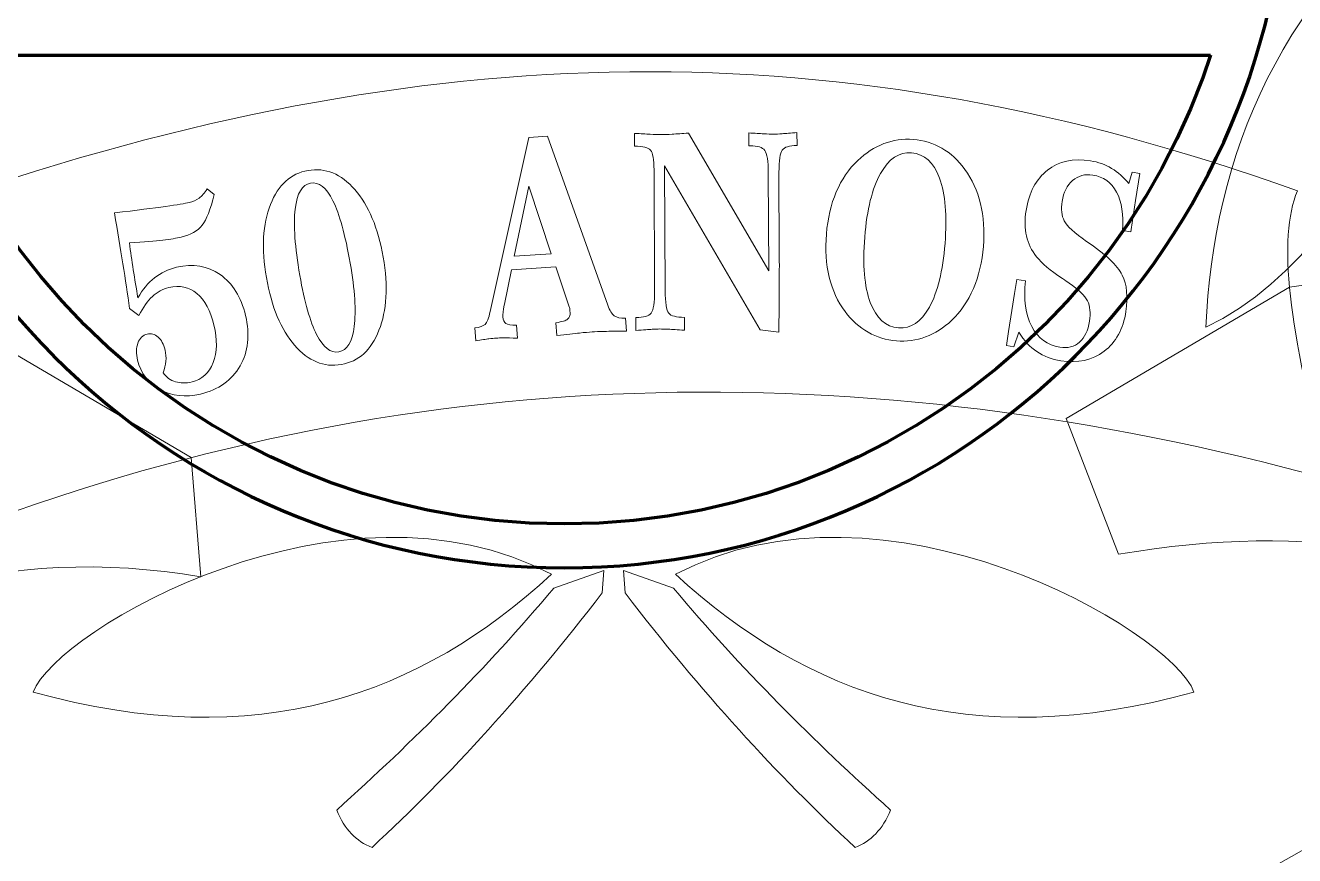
# Model space of a CAD drawing. Header units: millimetres. Extents: x -22.2 to 22.2, y -22.2 to 22.2.
# Drawn here: x -6.06 to 8.19, y -14.55 to -5.23 of the extents above; entities that cross this region are included whole.
import ezdxf

# ---------------------------------------------------------------- set-up
doc = ezdxf.new("R2010")
doc.units = ezdxf.units.MM
doc.header["$MEASUREMENT"] = 0
doc.layers.add('Camada 1', color=7, linetype='Continuous')

msp = doc.modelspace()

# ---------------------------------------------------------------- linework, layer by layer
at = {"layer": 'Camada 1', "lineweight": 9}
for points, knots in [([(0, 22.25), (12.2883, 22.25), (22.25, 12.2883), (22.25, 0), (22.25, 0), (22.25, -12.2883), (12.2883, -22.25), (0, -22.25), (0, -22.25), (-12.2883, -22.25), (-22.25, -12.2883), (-22.25, 0), (-22.25, 0), (-22.25, 12.2883), (-12.2883, 22.25), (0, 22.25)], [0, 0, 0, 0, 0.2, 0.2, 0.2, 0.2, 0.4, 0.4, 0.4, 0.4, 0.6, 0.6, 0.6, 0.6, 1, 1, 1, 1]), ([(0, 22.25), (12.2883, 22.25), (22.25, 12.2883), (22.25, 0), (22.25, 0), (22.25, -12.2883), (12.2883, -22.25), (0, -22.25), (0, -22.25), (-12.2883, -22.25), (-22.25, -12.2883), (-22.25, 0), (-22.25, 0), (-22.25, 12.2883), (-12.2883, 22.25), (0, 22.25)], [0, 0, 0, 0, 0.2, 0.2, 0.2, 0.2, 0.4, 0.4, 0.4, 0.4, 0.6, 0.6, 0.6, 0.6, 1, 1, 1, 1]), ([(0, 21.1375), (11.6739, 21.1375), (21.1375, 11.6739), (21.1375, 0), (21.1375, 0), (21.1375, -11.6739), (11.6739, -21.1375), (0, -21.1375), (0, -21.1375), (-11.6739, -21.1375), (-21.1375, -11.6739), (-21.1375, 0), (-21.1375, 0), (-21.1375, 11.6739), (-11.6739, 21.1375), (0, 21.1375)], [0, 0, 0, 0, 0.2, 0.2, 0.2, 0.2, 0.4, 0.4, 0.4, 0.4, 0.6, 0.6, 0.6, 0.6, 1, 1, 1, 1]), ([(0, 21.1375), (11.6739, 21.1375), (21.1375, 11.6739), (21.1375, 0), (21.1375, 0), (21.1375, -11.6739), (11.6739, -21.1375), (0, -21.1375), (0, -21.1375), (-11.6739, -21.1375), (-21.1375, -11.6739), (-21.1375, 0), (-21.1375, 0), (-21.1375, 11.6739), (-11.6739, 21.1375), (0, 21.1375)], [0, 0, 0, 0, 0.2, 0.2, 0.2, 0.2, 0.4, 0.4, 0.4, 0.4, 0.6, 0.6, 0.6, 0.6, 1, 1, 1, 1]), ([(0, 17.355), (9.5849, 17.355), (17.355, 9.5849), (17.355, 0), (17.355, 0), (17.355, -9.5849), (9.5849, -17.355), (0, -17.355), (0, -17.355), (-9.5849, -17.355), (-17.355, -9.5849), (-17.355, 0), (-17.355, 0), (-17.355, 9.5849), (-9.5849, 17.355), (0, 17.355)], [0, 0, 0, 0, 0.2, 0.2, 0.2, 0.2, 0.4, 0.4, 0.4, 0.4, 0.6, 0.6, 0.6, 0.6, 1, 1, 1, 1]), ([(0, 16.6875), (9.2162, 16.6875), (16.6875, 9.2162), (16.6875, 0), (16.6875, 0), (16.6875, -9.2162), (9.2162, -16.6875), (0, -16.6875), (0, -16.6875), (-9.2162, -16.6875), (-16.6875, -9.2162), (-16.6875, 0), (-16.6875, 0), (-16.6875, 9.2162), (-9.2162, 16.6875), (0, 16.6875)], [0, 0, 0, 0, 0.2, 0.2, 0.2, 0.2, 0.4, 0.4, 0.4, 0.4, 0.6, 0.6, 0.6, 0.6, 1, 1, 1, 1]), ([(10.016, -3.4453), (8.0192, -4.7926), (7.2787, -6.7234), (7.1981, -8.6171), (7.1981, -8.6171), (9.28, -7.6177), (10.2844, -4.0768), (10.016, -3.4453)], [0, 0, 0, 0, 0.3333333, 0.3333333, 0.3333333, 0.3333333, 1, 1, 1, 1]), ([(-6.9449, -7.1911), (-1.5646, -5.3338), (3.0804, -5.237), (8.2255, -7.084), (8.2255, -7.084), (8.0074, -7.6208), (8.1152, -8.6197), (8.5857, -10.3248), (8.5857, -10.3248), (3.3351, -8.8825), (-1.8213, -8.9823), (-6.8953, -10.9504), (-6.8953, -10.9504), (-6.615, -9.5236), (-6.6226, -8.2651), (-6.9449, -7.1911)], [0, 0, 0, 0, 0.2, 0.2, 0.2, 0.2, 0.4, 0.4, 0.4, 0.4, 0.6, 0.6, 0.6, 0.6, 1, 1, 1, 1]), ([(-0.405, -6.484), (-0.405, -6.484), (-0.1944, -6.4704), (-0.1944, -6.4704), (-0.1944, -6.4704), (-0.1944, -6.4704), (0.4826, -8.3696), (0.4826, -8.3696), (0.4826, -8.3696), (0.5044, -8.4284), (0.5286, -8.4676), (0.5554, -8.4875), (0.5554, -8.4875), (0.582, -8.5074), (0.6242, -8.5165), (0.6822, -8.5148), (0.6822, -8.5148), (0.6822, -8.5148), (0.6915, -8.6594), (0.6915, -8.6594), (0.6915, -8.6594), (0.585, -8.6602), (0.5033, -8.6612), (0.4458, -8.6628), (0.4458, -8.6628), (0.3886, -8.6644), (0.3414, -8.6665), (0.3048, -8.6688), (0.3048, -8.6688), (0.2688, -8.6712), (0.2222, -8.6752), (0.1641, -8.681), (0.1641, -8.681), (0.1064, -8.6868), (0.0209, -8.6964), (-0.0916, -8.7098), (-0.0916, -8.7098), (-0.0916, -8.7098), (-0.0998, -8.5651), (-0.0998, -8.5651), (-0.0998, -8.5651), (-0.0331, -8.5547), (0.0105, -8.5415), (0.0308, -8.5258), (0.0308, -8.5258), (0.0514, -8.5101), (0.0605, -8.4843), (0.0583, -8.4495), (0.0583, -8.4495), (0.057, -8.4294), (0.0557, -8.4151), (0.0543, -8.4068), (0.0543, -8.4068), (0.0529, -8.3983), (0.0513, -8.3916), (0.0494, -8.3866), (0.0494, -8.3866), (0.0494, -8.3866), (-0.1024, -7.9381), (-0.1024, -7.9381), (-0.1024, -7.9381), (-0.1024, -7.9381), (-0.5983, -7.97), (-0.5983, -7.97), (-0.5983, -7.97), (-0.5983, -7.97), (-0.6787, -8.3582), (-0.6787, -8.3582), (-0.6787, -8.3582), (-0.6787, -8.3582), (-0.6805, -8.3686), (-0.6805, -8.3686), (-0.6805, -8.3686), (-0.6922, -8.4298), (-0.6974, -8.4737), (-0.6956, -8.501), (-0.6956, -8.501), (-0.6933, -8.5358), (-0.6818, -8.5598), (-0.6613, -8.5734), (-0.6613, -8.5734), (-0.6412, -8.5865), (-0.6019, -8.5933), (-0.5438, -8.5937), (-0.5438, -8.5937), (-0.5438, -8.5937), (-0.5332, -8.7382), (-0.5332, -8.7382), (-0.5332, -8.7382), (-0.6008, -8.7364), (-0.6521, -8.7356), (-0.6865, -8.7357), (-0.6865, -8.7357), (-0.7214, -8.7358), (-0.7498, -8.7366), (-0.7717, -8.738), (-0.7717, -8.738), (-0.7928, -8.7394), (-0.8199, -8.7421), (-0.8533, -8.7464), (-0.8533, -8.7464), (-0.8866, -8.7507), (-0.9358, -8.758), (-1.0009, -8.7683), (-1.0009, -8.7683), (-1.0009, -8.7683), (-1.0102, -8.6237), (-1.0102, -8.6237), (-1.0102, -8.6237), (-0.9564, -8.6181), (-0.9188, -8.6048), (-0.8966, -8.5835), (-0.8966, -8.5835), (-0.8743, -8.5619), (-0.8554, -8.5139), (-0.839, -8.4392), (-0.839, -8.4392), (-0.839, -8.4392), (-0.405, -6.484), (-0.405, -6.484)], [0, 0, 0, 0, 0.0322581, 0.0322581, 0.0322581, 0.0322581, 0.0645161, 0.0645161, 0.0645161, 0.0645161, 0.0967742, 0.0967742, 0.0967742, 0.0967742, 0.1290323, 0.1290323, 0.1290323, 0.1290323, 0.1612903, 0.1612903, 0.1612903, 0.1612903, 0.1935484, 0.1935484, 0.1935484, 0.1935484, 0.2258065, 0.2258065, 0.2258065, 0.2258065, 0.2580645, 0.2580645, 0.2580645, 0.2580645, 0.2903226, 0.2903226, 0.2903226, 0.2903226, 0.3225806, 0.3225806, 0.3225806, 0.3225806, 0.3548387, 0.3548387, 0.3548387, 0.3548387, 0.3870968, 0.3870968, 0.3870968, 0.3870968, 0.4193548, 0.4193548, 0.4193548, 0.4193548, 0.4516129, 0.4516129, 0.4516129, 0.4516129, 0.483871, 0.483871, 0.483871, 0.483871, 0.516129, 0.516129, 0.516129, 0.516129, 0.5483871, 0.5483871, 0.5483871, 0.5483871, 0.5806452, 0.5806452, 0.5806452, 0.5806452, 0.6129032, 0.6129032, 0.6129032, 0.6129032, 0.6451613, 0.6451613, 0.6451613, 0.6451613, 0.6774194, 0.6774194, 0.6774194, 0.6774194, 0.7096774, 0.7096774, 0.7096774, 0.7096774, 0.7419355, 0.7419355, 0.7419355, 0.7419355, 0.7741935, 0.7741935, 0.7741935, 0.7741935, 0.8064516, 0.8064516, 0.8064516, 0.8064516, 0.8387097, 0.8387097, 0.8387097, 0.8387097, 0.8709677, 0.8709677, 0.8709677, 0.8709677, 0.9032258, 0.9032258, 0.9032258, 0.9032258, 0.9354839, 0.9354839, 0.9354839, 0.9354839, 1, 1, 1, 1]), ([(0.7827, -6.4388), (0.8522, -6.4436), (0.9102, -6.4469), (0.9574, -6.4493), (0.9574, -6.4493), (1.0041, -6.4517), (1.0445, -6.4531), (1.0781, -6.4529), (1.0781, -6.4529), (1.1142, -6.4528), (1.1569, -6.4511), (1.2065, -6.4482), (1.2065, -6.4482), (1.256, -6.4454), (1.3171, -6.4417), (1.3891, -6.4362), (1.3891, -6.4362), (1.3891, -6.4362), (2.2892, -7.9832), (2.2892, -7.9832), (2.2892, -7.9832), (2.2892, -7.9832), (2.2845, -6.8831), (2.2845, -6.8831), (2.2845, -6.8831), (2.284, -6.7495), (2.2708, -6.6653), (2.2447, -6.6304), (2.2447, -6.6304), (2.2189, -6.5951), (2.1637, -6.5779), (2.0789, -6.5782), (2.0789, -6.5782), (2.0789, -6.5782), (2.065, -6.5783), (2.065, -6.5783), (2.065, -6.5783), (2.065, -6.5783), (2.0644, -6.4334), (2.0644, -6.4334), (2.0644, -6.4334), (2.1331, -6.4382), (2.1891, -6.4415), (2.2331, -6.4439), (2.2331, -6.4439), (2.2767, -6.4463), (2.3143, -6.4478), (2.3455, -6.4476), (2.3455, -6.4476), (2.3691, -6.4475), (2.4006, -6.4458), (2.441, -6.4431), (2.441, -6.4431), (2.4809, -6.4403), (2.5362, -6.4365), (2.6064, -6.4311), (2.6064, -6.4311), (2.6064, -6.4311), (2.6071, -6.576), (2.6071, -6.576), (2.6071, -6.576), (2.5219, -6.5764), (2.4668, -6.5931), (2.4414, -6.6265), (2.4414, -6.6265), (2.4164, -6.6595), (2.4039, -6.7433), (2.4044, -6.8779), (2.4044, -6.8779), (2.4044, -6.8779), (2.4082, -7.7798), (2.4082, -7.7798), (2.4082, -7.7798), (2.4087, -7.903), (2.4086, -8.0407), (2.4076, -8.1924), (2.4076, -8.1924), (2.4066, -8.3444), (2.4048, -8.5032), (2.4028, -8.6702), (2.4028, -8.6702), (2.4028, -8.6702), (2.1928, -8.6464), (2.1928, -8.6464), (2.1928, -8.6464), (2.1928, -8.6464), (1.1208, -6.8037), (1.1208, -6.8037), (1.1208, -6.8037), (1.1208, -6.8037), (1.1267, -8.2035), (1.1267, -8.2035), (1.1267, -8.2035), (1.1273, -8.3411), (1.1405, -8.4258), (1.1658, -8.4576), (1.1658, -8.4576), (1.1915, -8.4899), (1.2507, -8.5055), (1.3439, -8.5051), (1.3439, -8.5051), (1.3439, -8.5051), (1.3444, -8.6501), (1.3444, -8.6501), (1.3444, -8.6501), (1.2633, -8.6443), (1.2025, -8.6404), (1.1617, -8.6384), (1.1617, -8.6384), (1.121, -8.6366), (1.0886, -8.6357), (1.0646, -8.6358), (1.0646, -8.6358), (1.0442, -8.6359), (1.0162, -8.6369), (0.9802, -8.6392), (0.9802, -8.6392), (0.9442, -8.6414), (0.8835, -8.6458), (0.7976, -8.6524), (0.7976, -8.6524), (0.7976, -8.6524), (0.797, -8.5074), (0.797, -8.5074), (0.797, -8.5074), (0.8865, -8.5071), (0.944, -8.4904), (0.9694, -8.4569), (0.9694, -8.4569), (0.995, -8.4239), (1.0073, -8.3395), (1.0068, -8.2039), (1.0068, -8.2039), (1.0068, -8.2039), (1.0011, -6.8505), (1.0011, -6.8505), (1.0011, -6.8505), (1.0006, -6.7323), (0.9879, -6.6578), (0.9625, -6.6281), (0.9625, -6.6281), (0.9376, -6.5979), (0.8777, -6.5833), (0.7833, -6.5837), (0.7833, -6.5837), (0.7833, -6.5837), (0.7827, -6.4388), (0.7827, -6.4388)], [0, 0, 0, 0, 0.0263158, 0.0263158, 0.0263158, 0.0263158, 0.0526316, 0.0526316, 0.0526316, 0.0526316, 0.0789474, 0.0789474, 0.0789474, 0.0789474, 0.1052632, 0.1052632, 0.1052632, 0.1052632, 0.1315789, 0.1315789, 0.1315789, 0.1315789, 0.1578947, 0.1578947, 0.1578947, 0.1578947, 0.1842105, 0.1842105, 0.1842105, 0.1842105, 0.2105263, 0.2105263, 0.2105263, 0.2105263, 0.2368421, 0.2368421, 0.2368421, 0.2368421, 0.2631579, 0.2631579, 0.2631579, 0.2631579, 0.2894737, 0.2894737, 0.2894737, 0.2894737, 0.3157895, 0.3157895, 0.3157895, 0.3157895, 0.3421053, 0.3421053, 0.3421053, 0.3421053, 0.3684211, 0.3684211, 0.3684211, 0.3684211, 0.3947368, 0.3947368, 0.3947368, 0.3947368, 0.4210526, 0.4210526, 0.4210526, 0.4210526, 0.4473684, 0.4473684, 0.4473684, 0.4473684, 0.4736842, 0.4736842, 0.4736842, 0.4736842, 0.5, 0.5, 0.5, 0.5, 0.5263158, 0.5263158, 0.5263158, 0.5263158, 0.5526316, 0.5526316, 0.5526316, 0.5526316, 0.5789474, 0.5789474, 0.5789474, 0.5789474, 0.6052632, 0.6052632, 0.6052632, 0.6052632, 0.6315789, 0.6315789, 0.6315789, 0.6315789, 0.6578947, 0.6578947, 0.6578947, 0.6578947, 0.6842105, 0.6842105, 0.6842105, 0.6842105, 0.7105263, 0.7105263, 0.7105263, 0.7105263, 0.7368421, 0.7368421, 0.7368421, 0.7368421, 0.7631579, 0.7631579, 0.7631579, 0.7631579, 0.7894737, 0.7894737, 0.7894737, 0.7894737, 0.8157895, 0.8157895, 0.8157895, 0.8157895, 0.8421053, 0.8421053, 0.8421053, 0.8421053, 0.8684211, 0.8684211, 0.8684211, 0.8684211, 0.8947368, 0.8947368, 0.8947368, 0.8947368, 0.9210526, 0.9210526, 0.9210526, 0.9210526, 0.9473684, 0.9473684, 0.9473684, 0.9473684, 1, 1, 1, 1]), ([(3.9124, -6.5083), (4.0291, -6.5175), (4.1361, -6.5498), (4.2328, -6.6054), (4.2328, -6.6054), (4.3294, -6.661), (4.4158, -6.74), (4.4921, -6.8431), (4.4921, -6.8431), (4.5743, -6.9542), (4.6327, -7.0825), (4.668, -7.2286), (4.668, -7.2286), (4.7029, -7.3742), (4.7134, -7.5348), (4.6996, -7.7095), (4.6996, -7.7095), (4.6858, -7.8816), (4.6485, -8.0389), (4.5879, -8.1805), (4.5879, -8.1805), (4.5273, -8.3221), (4.4465, -8.4415), (4.3445, -8.538), (4.3445, -8.538), (4.2548, -8.6226), (4.1571, -8.6844), (4.0513, -8.7239), (4.0513, -8.7239), (3.9455, -8.7635), (3.8364, -8.7785), (3.7244, -8.7696), (3.7244, -8.7696), (3.6093, -8.7605), (3.5027, -8.7282), (3.4053, -8.6725), (3.4053, -8.6725), (3.3079, -8.6168), (3.2218, -8.5394), (3.1467, -8.4396), (3.1467, -8.4396), (3.0637, -8.3294), (3.0045, -8.2009), (2.9693, -8.0538), (2.9693, -8.0538), (2.9341, -7.9072), (2.9233, -7.7454), (2.9373, -7.5693), (2.9373, -7.5693), (2.951, -7.3956), (2.9881, -7.2377), (3.0478, -7.0971), (3.0478, -7.0971), (3.1075, -6.9566), (3.1879, -6.8387), (3.2884, -6.7441), (3.2884, -6.7441), (3.3791, -6.6576), (3.4773, -6.5942), (3.5822, -6.5546), (3.5822, -6.5546), (3.6873, -6.5145), (3.7972, -6.4991), (3.9124, -6.5083)], [0, 0, 0, 0, 0.0588235, 0.0588235, 0.0588235, 0.0588235, 0.1176471, 0.1176471, 0.1176471, 0.1176471, 0.1764706, 0.1764706, 0.1764706, 0.1764706, 0.2352941, 0.2352941, 0.2352941, 0.2352941, 0.2941176, 0.2941176, 0.2941176, 0.2941176, 0.3529412, 0.3529412, 0.3529412, 0.3529412, 0.4117647, 0.4117647, 0.4117647, 0.4117647, 0.4705882, 0.4705882, 0.4705882, 0.4705882, 0.5294118, 0.5294118, 0.5294118, 0.5294118, 0.5882353, 0.5882353, 0.5882353, 0.5882353, 0.6470588, 0.6470588, 0.6470588, 0.6470588, 0.7058824, 0.7058824, 0.7058824, 0.7058824, 0.7647059, 0.7647059, 0.7647059, 0.7647059, 0.8235294, 0.8235294, 0.8235294, 0.8235294, 0.8823529, 0.8823529, 0.8823529, 0.8823529, 1, 1, 1, 1]), ([(3.8924, -6.6582), (3.7534, -6.6471), (3.6373, -6.7244), (3.5443, -6.8907), (3.5443, -6.8907), (3.4512, -7.0571), (3.3922, -7.2947), (3.3677, -7.6036), (3.3677, -7.6036), (3.3429, -7.915), (3.3635, -8.1594), (3.43, -8.3379), (3.43, -8.3379), (3.4964, -8.5163), (3.602, -8.6114), (3.7465, -8.6229), (3.7465, -8.6229), (3.8857, -8.634), (4.0014, -8.556), (4.0937, -8.3891), (4.0937, -8.3891), (4.1859, -8.2223), (4.2445, -7.9847), (4.2691, -7.6753), (4.2691, -7.6753), (4.2939, -7.3643), (4.2732, -7.12), (4.2072, -6.942), (4.2072, -6.942), (4.1411, -6.764), (4.0364, -6.6696), (3.8924, -6.6582)], [0, 0, 0, 0, 0.1111111, 0.1111111, 0.1111111, 0.1111111, 0.2222222, 0.2222222, 0.2222222, 0.2222222, 0.3333333, 0.3333333, 0.3333333, 0.3333333, 0.4444444, 0.4444444, 0.4444444, 0.4444444, 0.5555556, 0.5555556, 0.5555556, 0.5555556, 0.6666667, 0.6666667, 0.6666667, 0.6666667, 0.7777778, 0.7777778, 0.7777778, 0.7777778, 1, 1, 1, 1]), ([(-2.8838, -6.8559), (-2.6876, -6.8218), (-2.5121, -6.8934), (-2.3574, -7.071), (-2.3574, -7.071), (-2.2028, -7.2481), (-2.0973, -7.5009), (-2.0401, -7.8295), (-2.0401, -7.8295), (-1.9835, -8.155), (-1.9992, -8.4289), (-2.0872, -8.6508), (-2.0872, -8.6508), (-2.1747, -8.8731), (-2.3156, -9.0008), (-2.5098, -9.0346), (-2.5098, -9.0346), (-2.7052, -9.0685), (-2.88, -8.9967), (-3.0342, -8.819), (-3.0342, -8.819), (-3.1884, -8.6419), (-3.2943, -8.3882), (-3.3517, -8.0575), (-3.3517, -8.0575), (-3.4083, -7.7319), (-3.3928, -7.4592), (-3.3056, -7.238), (-3.3056, -7.238), (-3.2186, -7.0169), (-3.078, -6.8897), (-2.8838, -6.8559)], [0, 0, 0, 0, 0.1111111, 0.1111111, 0.1111111, 0.1111111, 0.2222222, 0.2222222, 0.2222222, 0.2222222, 0.3333333, 0.3333333, 0.3333333, 0.3333333, 0.4444444, 0.4444444, 0.4444444, 0.4444444, 0.5555556, 0.5555556, 0.5555556, 0.5555556, 0.6666667, 0.6666667, 0.6666667, 0.6666667, 0.7777778, 0.7777778, 0.7777778, 0.7777778, 1, 1, 1, 1]), ([(6.3315, -7.0038), (6.3315, -7.0038), (6.3703, -6.8761), (6.3703, -6.8761), (6.3703, -6.8761), (6.3703, -6.8761), (6.4557, -6.8894), (6.4557, -6.8894), (6.4557, -6.8894), (6.4557, -6.8894), (6.4088, -7.1915), (6.4088, -7.1915), (6.4088, -7.1915), (6.4088, -7.1915), (6.3739, -7.4165), (6.3739, -7.4165), (6.3739, -7.4165), (6.3739, -7.4165), (6.3541, -7.5445), (6.3541, -7.5445), (6.3541, -7.5445), (6.3541, -7.5445), (6.2617, -7.5301), (6.2617, -7.5301), (6.2617, -7.5301), (6.2766, -7.3525), (6.2544, -7.2087), (6.1957, -7.0993), (6.1957, -7.0993), (6.1367, -6.9897), (6.0478, -6.926), (5.9289, -6.9075), (5.9289, -6.9075), (5.8408, -6.8939), (5.7652, -6.9145), (5.7021, -6.9686), (5.7021, -6.9686), (5.6392, -7.0227), (5.5999, -7.1009), (5.584, -7.2035), (5.584, -7.2035), (5.5705, -7.2908), (5.5786, -7.3639), (5.6084, -7.4221), (5.6084, -7.4221), (5.6378, -7.4807), (5.7218, -7.5572), (5.8596, -7.6519), (5.8596, -7.6519), (6.072, -7.7955), (6.205, -7.9217), (6.2581, -8.0298), (6.2581, -8.0298), (6.3117, -8.1384), (6.3258, -8.2743), (6.3004, -8.4378), (6.3004, -8.4378), (6.2696, -8.6363), (6.1882, -8.7859), (6.0561, -8.8861), (6.0561, -8.8861), (5.924, -8.9868), (5.7616, -9.0219), (5.5688, -8.992), (5.5688, -8.992), (5.468, -8.9763), (5.3787, -8.9422), (5.3018, -8.8902), (5.3018, -8.8902), (5.2245, -8.8383), (5.1565, -8.7658), (5.0973, -8.6729), (5.0973, -8.6729), (5.0973, -8.6729), (5.0422, -8.8349), (5.0422, -8.8349), (5.0422, -8.8349), (5.0422, -8.8349), (4.9593, -8.8221), (4.9593, -8.8221), (4.9593, -8.8221), (4.9593, -8.8221), (4.9837, -8.664), (4.9837, -8.664), (4.9837, -8.664), (4.9837, -8.664), (5.0202, -8.4291), (5.0202, -8.4291), (5.0202, -8.4291), (5.0202, -8.4291), (5.0499, -8.2371), (5.0499, -8.2371), (5.0499, -8.2371), (5.0499, -8.2371), (5.0744, -8.0793), (5.0744, -8.0793), (5.0744, -8.0793), (5.0744, -8.0793), (5.1715, -8.0943), (5.1715, -8.0943), (5.1715, -8.0943), (5.15, -8.3035), (5.174, -8.4747), (5.2436, -8.6083), (5.2436, -8.6083), (5.3128, -8.7411), (5.4177, -8.8188), (5.5583, -8.8406), (5.5583, -8.8406), (5.6468, -8.8543), (5.7206, -8.8351), (5.7796, -8.7834), (5.7796, -8.7834), (5.8386, -8.7317), (5.8762, -8.6533), (5.8924, -8.5492), (5.8924, -8.5492), (5.9067, -8.4568), (5.8987, -8.3807), (5.8681, -8.3198), (5.8681, -8.3198), (5.8373, -8.2594), (5.7689, -8.1926), (5.6624, -8.1199), (5.6624, -8.1199), (5.6459, -8.1085), (5.6211, -8.0912), (5.5874, -8.0687), (5.5874, -8.0687), (5.4498, -7.9778), (5.3535, -7.8968), (5.2981, -7.8263), (5.2981, -7.8263), (5.2406, -7.7535), (5.2027, -7.6748), (5.1837, -7.5906), (5.1837, -7.5906), (5.1648, -7.5066), (5.1635, -7.4113), (5.1799, -7.3051), (5.1799, -7.3051), (5.2113, -7.103), (5.2913, -6.9522), (5.4195, -6.8525), (5.4195, -6.8525), (5.548, -6.7523), (5.7092, -6.7175), (5.9027, -6.7475), (5.9027, -6.7475), (5.9893, -6.7609), (6.0686, -6.7893), (6.1404, -6.8322), (6.1404, -6.8322), (6.2123, -6.8751), (6.2762, -6.9323), (6.3315, -7.0038)], [0, 0, 0, 0, 0.025, 0.025, 0.025, 0.025, 0.05, 0.05, 0.05, 0.05, 0.075, 0.075, 0.075, 0.075, 0.1, 0.1, 0.1, 0.1, 0.125, 0.125, 0.125, 0.125, 0.15, 0.15, 0.15, 0.15, 0.175, 0.175, 0.175, 0.175, 0.2, 0.2, 0.2, 0.2, 0.225, 0.225, 0.225, 0.225, 0.25, 0.25, 0.25, 0.25, 0.275, 0.275, 0.275, 0.275, 0.3, 0.3, 0.3, 0.3, 0.325, 0.325, 0.325, 0.325, 0.35, 0.35, 0.35, 0.35, 0.375, 0.375, 0.375, 0.375, 0.4, 0.4, 0.4, 0.4, 0.425, 0.425, 0.425, 0.425, 0.45, 0.45, 0.45, 0.45, 0.475, 0.475, 0.475, 0.475, 0.5, 0.5, 0.5, 0.5, 0.525, 0.525, 0.525, 0.525, 0.55, 0.55, 0.55, 0.55, 0.575, 0.575, 0.575, 0.575, 0.6, 0.6, 0.6, 0.6, 0.625, 0.625, 0.625, 0.625, 0.65, 0.65, 0.65, 0.65, 0.675, 0.675, 0.675, 0.675, 0.7, 0.7, 0.7, 0.7, 0.725, 0.725, 0.725, 0.725, 0.75, 0.75, 0.75, 0.75, 0.775, 0.775, 0.775, 0.775, 0.8, 0.8, 0.8, 0.8, 0.825, 0.825, 0.825, 0.825, 0.85, 0.85, 0.85, 0.85, 0.875, 0.875, 0.875, 0.875, 0.9, 0.9, 0.9, 0.9, 0.925, 0.925, 0.925, 0.925, 0.95, 0.95, 0.95, 0.95, 1, 1, 1, 1]), ([(-2.8566, -6.9982), (-2.9504, -7.0145), (-3.0078, -7.1116), (-3.0283, -7.2894), (-3.0283, -7.2894), (-3.0489, -7.4672), (-3.0314, -7.715), (-2.9761, -8.0333), (-2.9761, -8.0333), (-2.9239, -8.333), (-2.861, -8.5553), (-2.7872, -8.6994), (-2.7872, -8.6994), (-2.7133, -8.8441), (-2.6299, -8.9084), (-2.537, -8.8922), (-2.537, -8.8922), (-2.4449, -8.8762), (-2.3875, -8.7812), (-2.3653, -8.6078), (-2.3653, -8.6078), (-2.3431, -8.4344), (-2.3583, -8.1977), (-2.4106, -7.897), (-2.4106, -7.897), (-2.4662, -7.5775), (-2.5308, -7.3437), (-2.6043, -7.1958), (-2.6043, -7.1958), (-2.678, -7.0475), (-2.7621, -6.9817), (-2.8566, -6.9982)], [0, 0, 0, 0, 0.1111111, 0.1111111, 0.1111111, 0.1111111, 0.2222222, 0.2222222, 0.2222222, 0.2222222, 0.3333333, 0.3333333, 0.3333333, 0.3333333, 0.4444444, 0.4444444, 0.4444444, 0.4444444, 0.5555556, 0.5555556, 0.5555556, 0.5555556, 0.6666667, 0.6666667, 0.6666667, 0.6666667, 0.7777778, 0.7777778, 0.7777778, 0.7777778, 1, 1, 1, 1]), ([(-4.0152, -7.0628), (-4.0152, -7.0628), (-3.9364, -7.1264), (-3.9364, -7.1264), (-3.9364, -7.1264), (-3.9785, -7.2928), (-4.0243, -7.4078), (-4.0729, -7.4712), (-4.0729, -7.4712), (-4.1221, -7.534), (-4.201, -7.5787), (-4.3102, -7.6048), (-4.3102, -7.6048), (-4.3604, -7.6168), (-4.4285, -7.6277), (-4.5142, -7.637), (-4.5142, -7.637), (-4.5999, -7.6469), (-4.7251, -7.6576), (-4.8902, -7.6699), (-4.8902, -7.6699), (-4.8765, -7.7676), (-4.862, -7.8682), (-4.8464, -7.9717), (-4.8464, -7.9717), (-4.8308, -8.0747), (-4.8133, -8.1794), (-4.7944, -8.2863), (-4.7944, -8.2863), (-4.7425, -8.1937), (-4.6811, -8.1188), (-4.6094, -8.0621), (-4.6094, -8.0621), (-4.5375, -8.0054), (-4.4545, -7.9655), (-4.3593, -7.9428), (-4.3593, -7.9428), (-4.1753, -7.899), (-4.013, -7.9265), (-3.8715, -8.0247), (-3.8715, -8.0247), (-3.7306, -8.1233), (-3.6353, -8.2765), (-3.5857, -8.4849), (-3.5857, -8.4849), (-3.5344, -8.7008), (-3.5548, -8.889), (-3.6474, -9.0505), (-3.6474, -9.0505), (-3.7396, -9.212), (-3.8885, -9.3172), (-4.0934, -9.366), (-4.0934, -9.366), (-4.2622, -9.4062), (-4.4129, -9.3892), (-4.5459, -9.3159), (-4.5459, -9.3159), (-4.679, -9.2423), (-4.7632, -9.1319), (-4.7981, -8.9855), (-4.7981, -8.9855), (-4.8155, -8.9124), (-4.8143, -8.8484), (-4.7944, -8.7935), (-4.7944, -8.7935), (-4.7743, -8.7384), (-4.7406, -8.7056), (-4.6924, -8.6941), (-4.6924, -8.6941), (-4.6469, -8.6833), (-4.6057, -8.694), (-4.5683, -8.7264), (-4.5683, -8.7264), (-4.5315, -8.7588), (-4.5051, -8.8075), (-4.4897, -8.8718), (-4.4897, -8.8718), (-4.4797, -8.9139), (-4.4766, -8.956), (-4.4803, -8.998), (-4.4803, -8.998), (-4.4842, -9.0402), (-4.4948, -9.0838), (-4.5123, -9.1292), (-4.5123, -9.1292), (-4.4747, -9.1783), (-4.4282, -9.2112), (-4.3723, -9.2285), (-4.3723, -9.2285), (-4.3166, -9.2454), (-4.2548, -9.2459), (-4.1871, -9.2297), (-4.1871, -9.2297), (-4.0751, -9.203), (-3.9965, -9.131), (-3.9506, -9.0134), (-3.9506, -9.0134), (-3.9046, -8.8957), (-3.9012, -8.7545), (-3.9402, -8.5905), (-3.9402, -8.5905), (-3.9786, -8.4295), (-4.0424, -8.3122), (-4.1315, -8.2378), (-4.1315, -8.2378), (-4.2208, -8.1634), (-4.326, -8.1409), (-4.447, -8.1698), (-4.447, -8.1698), (-4.5162, -8.1863), (-4.5777, -8.2199), (-4.6322, -8.2703), (-4.6322, -8.2703), (-4.6863, -8.3208), (-4.737, -8.3925), (-4.784, -8.485), (-4.784, -8.485), (-4.784, -8.485), (-4.8871, -8.4046), (-4.8871, -8.4046), (-4.8871, -8.4046), (-4.9102, -8.2473), (-4.9356, -8.0801), (-4.9637, -7.9035), (-4.9637, -7.9035), (-4.9916, -7.7275), (-5.0234, -7.537), (-5.0584, -7.3329), (-5.0584, -7.3329), (-4.8092, -7.3026), (-4.6181, -7.2782), (-4.4854, -7.2593), (-4.4854, -7.2593), (-4.3526, -7.2409), (-4.2637, -7.226), (-4.219, -7.2153), (-4.219, -7.2153), (-4.1746, -7.2048), (-4.1379, -7.1882), (-4.1079, -7.1657), (-4.1079, -7.1657), (-4.0781, -7.1427), (-4.0471, -7.1084), (-4.0152, -7.0628)], [0, 0, 0, 0, 0.027027, 0.027027, 0.027027, 0.027027, 0.0540541, 0.0540541, 0.0540541, 0.0540541, 0.0810811, 0.0810811, 0.0810811, 0.0810811, 0.1081081, 0.1081081, 0.1081081, 0.1081081, 0.1351351, 0.1351351, 0.1351351, 0.1351351, 0.1621622, 0.1621622, 0.1621622, 0.1621622, 0.1891892, 0.1891892, 0.1891892, 0.1891892, 0.2162162, 0.2162162, 0.2162162, 0.2162162, 0.2432432, 0.2432432, 0.2432432, 0.2432432, 0.2702703, 0.2702703, 0.2702703, 0.2702703, 0.2972973, 0.2972973, 0.2972973, 0.2972973, 0.3243243, 0.3243243, 0.3243243, 0.3243243, 0.3513514, 0.3513514, 0.3513514, 0.3513514, 0.3783784, 0.3783784, 0.3783784, 0.3783784, 0.4054054, 0.4054054, 0.4054054, 0.4054054, 0.4324324, 0.4324324, 0.4324324, 0.4324324, 0.4594595, 0.4594595, 0.4594595, 0.4594595, 0.4864865, 0.4864865, 0.4864865, 0.4864865, 0.5135135, 0.5135135, 0.5135135, 0.5135135, 0.5405405, 0.5405405, 0.5405405, 0.5405405, 0.5675676, 0.5675676, 0.5675676, 0.5675676, 0.5945946, 0.5945946, 0.5945946, 0.5945946, 0.6216216, 0.6216216, 0.6216216, 0.6216216, 0.6486486, 0.6486486, 0.6486486, 0.6486486, 0.6756757, 0.6756757, 0.6756757, 0.6756757, 0.7027027, 0.7027027, 0.7027027, 0.7027027, 0.7297297, 0.7297297, 0.7297297, 0.7297297, 0.7567568, 0.7567568, 0.7567568, 0.7567568, 0.7837838, 0.7837838, 0.7837838, 0.7837838, 0.8108108, 0.8108108, 0.8108108, 0.8108108, 0.8378378, 0.8378378, 0.8378378, 0.8378378, 0.8648649, 0.8648649, 0.8648649, 0.8648649, 0.8918919, 0.8918919, 0.8918919, 0.8918919, 0.9189189, 0.9189189, 0.9189189, 0.9189189, 0.9459459, 0.9459459, 0.9459459, 0.9459459, 1, 1, 1, 1]), ([(-0.4063, -7.0313), (-0.4063, -7.0313), (-0.5693, -7.8167), (-0.5693, -7.8167), (-0.5693, -7.8167), (-0.5693, -7.8167), (-0.1533, -7.79), (-0.1533, -7.79), (-0.1533, -7.79), (-0.1533, -7.79), (-0.4063, -7.0313), (-0.4063, -7.0313)], [0, 0, 0, 0, 0.25, 0.25, 0.25, 0.25, 0.5, 0.5, 0.5, 0.5, 1, 1, 1, 1]), ([(5.6284, -9.6393), (5.6284, -9.6393), (6.2155, -11.1651), (6.2155, -11.1651), (6.2155, -11.1651), (8.4047, -10.7971), (10.0291, -11.0976), (11.8766, -12.1298), (11.8766, -12.1298), (11.9265, -11.6059), (10.8711, -10.2854), (9.3851, -9.7264), (9.3851, -9.7264), (9.8438, -9.3007), (10.6938, -8.8732), (11.3585, -8.8004), (11.3585, -8.8004), (10.7198, -7.9911), (9.5256, -7.9755), (8.1372, -8.1659), (8.1372, -8.1659), (8.1372, -8.1659), (5.6284, -9.6393), (5.6284, -9.6393)], [0, 0, 0, 0, 0.1428571, 0.1428571, 0.1428571, 0.1428571, 0.2857143, 0.2857143, 0.2857143, 0.2857143, 0.4285714, 0.4285714, 0.4285714, 0.4285714, 0.5714286, 0.5714286, 0.5714286, 0.5714286, 0.7142857, 0.7142857, 0.7142857, 0.7142857, 1, 1, 1, 1]), ([(-4.1964, -10.08), (-4.1964, -10.08), (-4.089, -11.4184), (-4.089, -11.4184), (-4.089, -11.4184), (-6.2782, -11.0504), (-8.2223, -11.5824), (-9.9706, -13.243), (-9.9706, -13.243), (-10.1693, -12.6639), (-8.9706, -11.2112), (-7.5342, -10.3656), (-7.5342, -10.3656), (-8.1748, -9.4879), (-8.9145, -9.2588), (-9.717, -9.4396), (-9.717, -9.4396), (-9.002, -8.8336), (-8.0376, -8.5658), (-6.7052, -8.6066), (-6.7052, -8.6066), (-6.7052, -8.6066), (-4.1964, -10.08), (-4.1964, -10.08)], [0, 0, 0, 0, 0.1428571, 0.1428571, 0.1428571, 0.1428571, 0.2857143, 0.2857143, 0.2857143, 0.2857143, 0.4285714, 0.4285714, 0.4285714, 0.4285714, 0.5714286, 0.5714286, 0.5714286, 0.5714286, 0.7142857, 0.7142857, 0.7142857, 0.7142857, 1, 1, 1, 1]), ([(-5.97, -12.7126), (-3.441, -13.416), (-1.6195, -12.7443), (-0.1491, -11.3897), (-0.1491, -11.3897), (-2.4863, -10.1549), (-5.7054, -12.007), (-5.97, -12.7126)], [0, 0, 0, 0, 0.3333333, 0.3333333, 0.3333333, 0.3333333, 1, 1, 1, 1]), ([(7.0648, -12.7126), (4.5358, -13.416), (2.7143, -12.7443), (1.2439, -11.3897), (1.2439, -11.3897), (3.5811, -10.1549), (6.8002, -12.007), (7.0648, -12.7126)], [0, 0, 0, 0, 0.3333333, 0.3333333, 0.3333333, 0.3333333, 1, 1, 1, 1]), ([(-2.1656, -14.4571), (-2.3416, -14.3901), (-2.4748, -14.2521), (-2.5625, -14.0382), (-2.5625, -14.0382), (-1.7052, -13.2646), (-0.8794, -12.4504), (-0.1252, -11.5444), (-0.1252, -11.5444), (-0.1252, -11.5444), (0.4361, -11.3483), (0.4361, -11.3483), (0.4361, -11.3483), (0.4361, -11.3483), (0.4194, -11.5984), (0.4194, -11.5984), (0.4194, -11.5984), (-0.427, -12.7034), (-1.2895, -13.6461), (-2.1656, -14.4571)], [0, 0, 0, 0, 0.1666667, 0.1666667, 0.1666667, 0.1666667, 0.3333333, 0.3333333, 0.3333333, 0.3333333, 0.5, 0.5, 0.5, 0.5, 0.6666667, 0.6666667, 0.6666667, 0.6666667, 1, 1, 1, 1]), ([(3.2604, -14.4571), (3.4364, -14.3901), (3.5696, -14.2521), (3.6573, -14.0382), (3.6573, -14.0382), (2.8, -13.2646), (1.9742, -12.4504), (1.22, -11.5444), (1.22, -11.5444), (1.22, -11.5444), (0.6587, -11.3483), (0.6587, -11.3483), (0.6587, -11.3483), (0.6587, -11.3483), (0.6754, -11.5984), (0.6754, -11.5984), (0.6754, -11.5984), (1.5218, -12.7034), (2.3843, -13.6461), (3.2604, -14.4571)], [0, 0, 0, 0, 0.1666667, 0.1666667, 0.1666667, 0.1666667, 0.3333333, 0.3333333, 0.3333333, 0.3333333, 0.5, 0.5, 0.5, 0.5, 0.6666667, 0.6666667, 0.6666667, 0.6666667, 1, 1, 1, 1])]:
    msp.add_open_spline(points, degree=3, knots=knots, dxfattribs=at)
at = {"layer": 'Camada 1', "lineweight": 70}
for points, knots in [([(-8.119, 7.8928), (-8.119, 7.8928), (-8.119, 11.3174), (-8.119, 11.3174), (-8.119, 11.3174), (-8.119, 11.3174), (8.119, 11.3174), (8.119, 11.3174), (8.119, 11.3174), (8.119, 11.3174), (8.119, 6.4055), (8.119, 6.4055), (8.119, 6.4055), (8.119, 6.4055), (8.119, -3.1809), (8.119, -3.1809), (8.119, -3.1809), (8.119, -3.1934), (8.119, -3.1934), (8.119, -3.1934), (8.119, -3.1934), (8.119, -7.6804), (4.4689, -11.3174), (-0.0062, -11.3174), (-0.0062, -11.3174), (-4.4814, -11.3174), (-8.119, -7.6804), (-8.119, -3.1934), (-8.119, -3.1934), (-8.119, -3.1934), (-8.119, -3.1809), (-8.119, -3.1809), (-8.119, -3.1809), (-8.119, -3.1809), (-8.119, 7.8928), (-8.119, 7.8928)], [0, 0, 0, 0, 0.1, 0.1, 0.1, 0.1, 0.2, 0.2, 0.2, 0.2, 0.3, 0.3, 0.3, 0.3, 0.4, 0.4, 0.4, 0.4, 0.5, 0.5, 0.5, 0.5, 0.6, 0.6, 0.6, 0.6, 0.7, 0.7, 0.7, 0.7, 0.8, 0.8, 0.8, 0.8, 1, 1, 1, 1]), ([(7.2497, -5.5608), (7.2497, -5.5608), (-7.2507, -5.5608), (-7.2507, -5.5608), (-7.2507, -5.5608), (-7.2507, -5.5608), (-7.1638, -5.8178), (-7.1638, -5.8178), (-7.1638, -5.8178), (-7.1638, -5.8178), (-7.0273, -6.1641), (-7.0273, -6.1641), (-7.0273, -6.1641), (-7.0273, -6.1641), (-6.8746, -6.502), (-6.8746, -6.502), (-6.8746, -6.502), (-6.8746, -6.502), (-6.7061, -6.831), (-6.7061, -6.831), (-6.7061, -6.831), (-6.7061, -6.831), (-6.5224, -7.1506), (-6.5224, -7.1506), (-6.5224, -7.1506), (-6.5224, -7.1506), (-6.324, -7.4603), (-6.324, -7.4603), (-6.324, -7.4603), (-6.324, -7.4603), (-6.1113, -7.7595), (-6.1113, -7.7595), (-6.1113, -7.7595), (-6.1113, -7.7595), (-5.8848, -8.0479), (-5.8848, -8.0479), (-5.8848, -8.0479), (-5.8848, -8.0479), (-5.6451, -8.325), (-5.6451, -8.325), (-5.6451, -8.325), (-5.6451, -8.325), (-5.3925, -8.5902), (-5.3925, -8.5902), (-5.3925, -8.5902), (-5.3925, -8.5902), (-5.1276, -8.8429), (-5.1276, -8.8429), (-5.1276, -8.8429), (-5.1276, -8.8429), (-4.8509, -9.0829), (-4.8509, -9.0829), (-4.8509, -9.0829), (-4.8509, -9.0829), (-4.5628, -9.3095), (-4.5628, -9.3095), (-4.5628, -9.3095), (-4.5628, -9.3095), (-4.2639, -9.5223), (-4.2639, -9.5223), (-4.2639, -9.5223), (-4.2639, -9.5223), (-3.9546, -9.7208), (-3.9546, -9.7208), (-3.9546, -9.7208), (-3.9546, -9.7208), (-3.6355, -9.9045), (-3.6355, -9.9045), (-3.6355, -9.9045), (-3.6355, -9.9045), (-3.3071, -10.0731), (-3.3071, -10.0731), (-3.3071, -10.0731), (-3.3071, -10.0731), (-2.9698, -10.2259), (-2.9698, -10.2259), (-2.9698, -10.2259), (-2.9698, -10.2259), (-2.6239, -10.3623), (-2.6239, -10.3623), (-2.6239, -10.3623), (-2.6239, -10.3623), (-2.2702, -10.4822), (-2.2702, -10.4822), (-2.2702, -10.4822), (-2.2702, -10.4822), (-1.9089, -10.585), (-1.9089, -10.585), (-1.9089, -10.585), (-1.9089, -10.585), (-1.5407, -10.6702), (-1.5407, -10.6702), (-1.5407, -10.6702), (-1.5407, -10.6702), (-1.1659, -10.7373), (-1.1659, -10.7373), (-1.1659, -10.7373), (-1.1659, -10.7373), (-0.7849, -10.7858), (-0.7849, -10.7858), (-0.7849, -10.7858), (-0.7849, -10.7858), (-0.3982, -10.8153), (-0.3982, -10.8153), (-0.3982, -10.8153), (-0.3982, -10.8153), (-0.0062, -10.8253), (-0.0062, -10.8253), (-0.0062, -10.8253), (-0.0062, -10.8253), (0.3859, -10.8153), (0.3859, -10.8153), (0.3859, -10.8153), (0.3859, -10.8153), (0.7728, -10.7858), (0.7728, -10.7858), (0.7728, -10.7858), (0.7728, -10.7858), (1.154, -10.7373), (1.154, -10.7373), (1.154, -10.7373), (1.154, -10.7373), (1.529, -10.6702), (1.529, -10.6702), (1.529, -10.6702), (1.529, -10.6702), (1.8976, -10.585), (1.8976, -10.585), (1.8976, -10.585), (1.8976, -10.585), (2.2592, -10.4822), (2.2592, -10.4822), (2.2592, -10.4822), (2.2592, -10.4822), (2.6134, -10.3623), (2.6134, -10.3623), (2.6134, -10.3623), (2.6134, -10.3623), (2.9595, -10.2258), (2.9595, -10.2258), (2.9595, -10.2258), (2.9595, -10.2258), (3.2974, -10.0729), (3.2974, -10.0729), (3.2974, -10.0729), (3.2974, -10.0729), (3.6264, -9.9044), (3.6264, -9.9044), (3.6264, -9.9044), (3.6264, -9.9044), (3.9462, -9.7206), (3.9462, -9.7206), (3.9462, -9.7206), (3.9462, -9.7206), (4.2559, -9.5221), (4.2559, -9.5221), (4.2559, -9.5221), (4.2559, -9.5221), (4.5554, -9.3092), (4.5554, -9.3092), (4.5554, -9.3092), (4.5554, -9.3092), (4.844, -9.0826), (4.844, -9.0826), (4.844, -9.0826), (4.844, -9.0826), (5.1213, -8.8426), (5.1213, -8.8426), (5.1213, -8.8426), (5.1213, -8.8426), (5.3868, -8.5898), (5.3868, -8.5898), (5.3868, -8.5898), (5.3868, -8.5898), (5.64, -8.3246), (5.64, -8.3246), (5.64, -8.3246), (5.64, -8.3246), (5.8803, -8.0475), (5.8803, -8.0475), (5.8803, -8.0475), (5.8803, -8.0475), (6.1074, -7.759), (6.1074, -7.759), (6.1074, -7.759), (6.1074, -7.759), (6.3206, -7.4598), (6.3206, -7.4598), (6.3206, -7.4598), (6.3206, -7.4598), (6.5196, -7.1501), (6.5196, -7.1501), (6.5196, -7.1501), (6.5196, -7.1501), (6.7037, -6.8305), (6.7037, -6.8305), (6.7037, -6.8305), (6.7037, -6.8305), (6.8726, -6.5016), (6.8726, -6.5016), (6.8726, -6.5016), (6.8726, -6.5016), (7.0256, -6.1637), (7.0256, -6.1637), (7.0256, -6.1637), (7.0256, -6.1637), (7.1627, -5.8173), (7.1627, -5.8173), (7.1627, -5.8173), (7.1627, -5.8173), (7.2497, -5.5608), (7.2497, -5.5608)], [0, 0, 0, 0, 0.0185185, 0.0185185, 0.0185185, 0.0185185, 0.037037, 0.037037, 0.037037, 0.037037, 0.0555556, 0.0555556, 0.0555556, 0.0555556, 0.0740741, 0.0740741, 0.0740741, 0.0740741, 0.0925926, 0.0925926, 0.0925926, 0.0925926, 0.1111111, 0.1111111, 0.1111111, 0.1111111, 0.1296296, 0.1296296, 0.1296296, 0.1296296, 0.1481481, 0.1481481, 0.1481481, 0.1481481, 0.1666667, 0.1666667, 0.1666667, 0.1666667, 0.1851852, 0.1851852, 0.1851852, 0.1851852, 0.2037037, 0.2037037, 0.2037037, 0.2037037, 0.2222222, 0.2222222, 0.2222222, 0.2222222, 0.2407407, 0.2407407, 0.2407407, 0.2407407, 0.2592593, 0.2592593, 0.2592593, 0.2592593, 0.2777778, 0.2777778, 0.2777778, 0.2777778, 0.2962963, 0.2962963, 0.2962963, 0.2962963, 0.3148148, 0.3148148, 0.3148148, 0.3148148, 0.3333333, 0.3333333, 0.3333333, 0.3333333, 0.3518519, 0.3518519, 0.3518519, 0.3518519, 0.3703704, 0.3703704, 0.3703704, 0.3703704, 0.3888889, 0.3888889, 0.3888889, 0.3888889, 0.4074074, 0.4074074, 0.4074074, 0.4074074, 0.4259259, 0.4259259, 0.4259259, 0.4259259, 0.4444444, 0.4444444, 0.4444444, 0.4444444, 0.462963, 0.462963, 0.462963, 0.462963, 0.4814815, 0.4814815, 0.4814815, 0.4814815, 0.5, 0.5, 0.5, 0.5, 0.5185185, 0.5185185, 0.5185185, 0.5185185, 0.537037, 0.537037, 0.537037, 0.537037, 0.5555556, 0.5555556, 0.5555556, 0.5555556, 0.5740741, 0.5740741, 0.5740741, 0.5740741, 0.5925926, 0.5925926, 0.5925926, 0.5925926, 0.6111111, 0.6111111, 0.6111111, 0.6111111, 0.6296296, 0.6296296, 0.6296296, 0.6296296, 0.6481481, 0.6481481, 0.6481481, 0.6481481, 0.6666667, 0.6666667, 0.6666667, 0.6666667, 0.6851852, 0.6851852, 0.6851852, 0.6851852, 0.7037037, 0.7037037, 0.7037037, 0.7037037, 0.7222222, 0.7222222, 0.7222222, 0.7222222, 0.7407407, 0.7407407, 0.7407407, 0.7407407, 0.7592593, 0.7592593, 0.7592593, 0.7592593, 0.7777778, 0.7777778, 0.7777778, 0.7777778, 0.7962963, 0.7962963, 0.7962963, 0.7962963, 0.8148148, 0.8148148, 0.8148148, 0.8148148, 0.8333333, 0.8333333, 0.8333333, 0.8333333, 0.8518519, 0.8518519, 0.8518519, 0.8518519, 0.8703704, 0.8703704, 0.8703704, 0.8703704, 0.8888889, 0.8888889, 0.8888889, 0.8888889, 0.9074074, 0.9074074, 0.9074074, 0.9074074, 0.9259259, 0.9259259, 0.9259259, 0.9259259, 0.9444444, 0.9444444, 0.9444444, 0.9444444, 0.962963, 0.962963, 0.962963, 0.962963, 1, 1, 1, 1])]:
    msp.add_open_spline(points, degree=3, knots=knots, dxfattribs=at)

doc.saveas('drawing.dxf')
